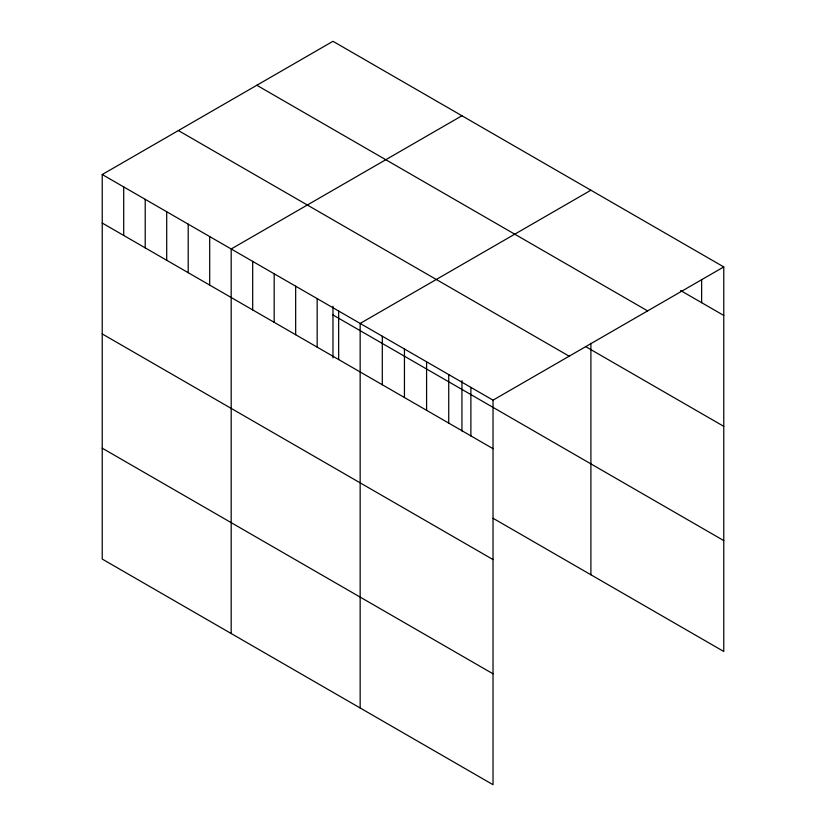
<?xml version="1.0" encoding="UTF-8"?>
<svg xmlns="http://www.w3.org/2000/svg" width="826" height="826" viewBox="0 0 826 826"><rect width="100%" height="100%" fill="white"/><g stroke="black" fill="none" stroke-linecap="round" stroke-linejoin="round"><path stroke-width="1.24" d="M102.228 174.523L493.029 400.156L493.029 784.7L102.228 559.068L102.228 174.523L332.971 41.3L723.772 266.932L723.772 651.477L493.101 518.305M461.94 115.754L231.187 248.977L231.187 633.532M590.9 190.217L360.157 323.441L360.157 707.985M493.029 400.156L723.772 266.932M680.593 290.525L723.772 315.449M256.824 85.264L647.625 310.896M585.531 346.528L723.772 426.34M178.375 130.56L569.176 356.192M332.971 314.964L723.772 540.586M102.228 223.051L493.029 448.673M102.228 333.941L493.029 559.563M102.228 448.188L493.029 673.809M701.635 279.684L701.635 302.667M590.9 343.327L590.9 574.762M470.882 387.363L470.882 435.891M461.94 380.724L461.94 431.007M448.735 374.581L448.735 423.108M426.588 361.798L426.588 410.315M404.441 349.006L404.441 397.533M382.304 336.223L382.304 384.751M338.66 311.03L338.66 359.558M332.971 306.27L332.971 357.803M317.163 298.62L317.163 347.147M295.667 286.209L295.667 334.736M274.18 273.798L274.18 322.326M252.684 261.388L252.684 309.915M209.69 236.566L209.69 285.094M188.204 224.156L188.204 272.683M166.707 211.755L166.707 260.273M145.211 199.345L145.211 247.872M123.714 186.934L123.714 235.462"/></g></svg>
